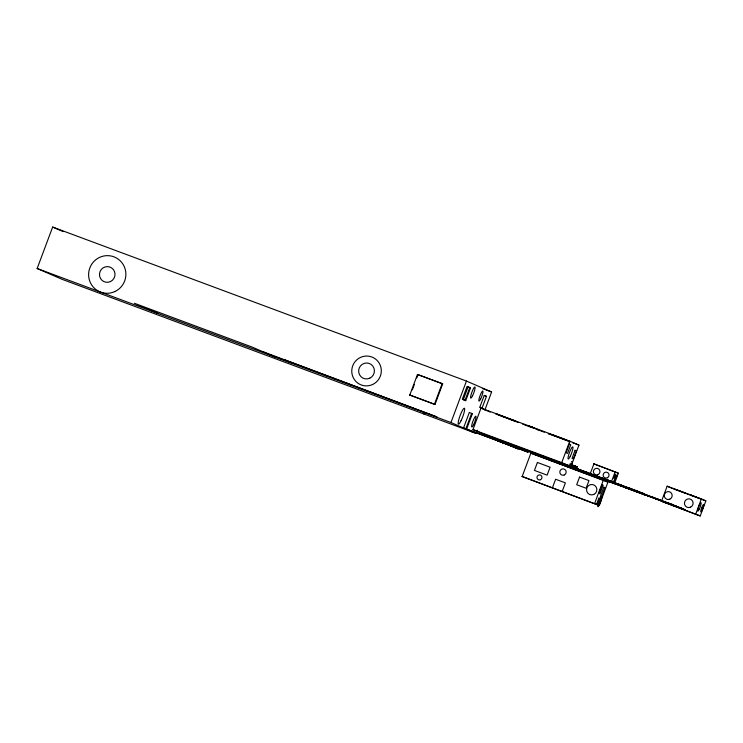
<?xml version="1.0" encoding="UTF-8"?>
<svg xmlns="http://www.w3.org/2000/svg" width="743" height="743" viewBox="0 0 743 743"><rect width="100%" height="100%" fill="white"/><g stroke="black" fill="none" stroke-linecap="round" stroke-linejoin="round"><path stroke-width="1.11" d="M471.786 431.832L472.279 431.321M599.833 501.813L599.703 501.859M477.312 430.225L476.114 433.42L62.319 279.405L37.15 268.502L52.651 227.052L466.446 381.066L491.615 391.97L484.854 410.034M409.783 395.035L417.482 374.444L442.159 383.629L442.698 383.862L434.999 404.452L409.783 395.035L434.999 404.452M412.346 389.852L414.371 384.428M416.804 377.927L418.021 374.676L417.482 374.444M434.46 404.22L442.159 383.629M462.276 427.42L528.236 452.236L465.805 428.999L450.955 422.516L466.446 381.066M468.796 387.196L468.071 386.927L463.307 399.669L464.031 399.948M468.071 386.927L469.771 387.67L465.007 400.412L465.731 400.681L470.495 387.939L467.087 386.462L462.322 399.205L465.731 400.681M465.805 428.999L471.619 413.461L472.344 413.73L466.539 429.268L476.114 433.42M472.975 429.584L481.009 408.093L569.77 441.128L578.964 445.103L570.93 466.595L482.17 433.559L472.975 429.584L561.736 462.61L570.93 466.595M482.068 408.074L486.461 396.325L484.241 395.369L479.848 407.108L482.068 408.074L479.969 407.294M522.162 476.514L530.883 453.174L603.353 480.145L607.932 482.133L599.202 505.463L522.162 476.514L599.202 505.463M561.736 462.61L569.77 441.128M552.43 487.78L555.625 479.244L565.386 482.876L562.2 491.411M569.342 465.907L570.336 463.27M571.367 464.719L572.398 461.979L571.506 461.589M576.206 469.186L577.07 466.873L575.082 466.01L574.218 468.322L576.206 469.186L557.287 462.025L559.265 462.88M593.917 463.883L589.97 474.415L593.174 475.799L614.424 483.712L618.362 473.18L593.917 463.883L618.362 473.18M594.623 503.485L603.353 480.145M596.545 504.311L598.969 497.838L600.038 498.302L597.613 504.776M615.158 471.786L611.22 482.318L614.424 483.712M613.077 483.126L614.396 479.597L614.981 479.848L613.662 483.377M661.511 501.265L667.14 486.201L701.373 498.943L705.85 500.884L700.222 515.948L661.511 501.265L700.222 515.948M695.745 514.007L701.373 498.943M535.294 428.572L536.883 429.138M556.99 462.081L558.532 462.592L506.002 442.902L556.99 462.081L553.535 460.586M571.404 464.914L577.19 466.976L571.144 464.598M536.79 429.287L538.192 429.844M482.393 388.533L491.615 391.97M469.771 387.67L470.495 387.939M484.362 395.545L486.461 396.325M418.021 374.676L442.698 383.862M566.342 440.079L552.207 434.683M568.776 441.082L548.269 433.457L550.396 434.376M518.345 422.544L495.943 413.925L513.961 420.742M522.682 424.16L532.415 427.782M536.752 429.398L544.322 432.212M548.659 433.828L570.299 441.881M572.472 442.689L578.964 445.103M671.616 488.142L705.85 500.884M570.717 464.505L577.07 466.873M262.214 351.439L436.958 416.944L284.3 359.658M565.544 464.264L643.345 493.436L569.017 465.768M672.508 504.553L572.89 467.449L581.918 471.359L685.241 509.809L575.639 468.638M269.635 354.662L291.73 362.881M576.856 469.158L682.158 508.481M37.15 268.502L450.955 422.516M580.376 470.69L683.699 509.141M462.805 427.699L463.53 427.968L469.344 412.43L472.344 413.73M607.932 482.133L530.883 453.174M534.598 428.312L531.356 427.067L532.508 427.531M531.57 426.956L534.133 427.949L528.468 425.823L529.109 426.083M531.031 426.816L529.648 426.287M534.403 428.182L536.669 429.055M533.158 427.773L533.864 428.042M565.247 439.531L566.695 440.162M700.928 498.962L690.795 495.079L692.717 495.906M685.715 493.306L675.545 489.396L677.718 490.334M667.14 486.201L670.725 487.752M513.645 420.315L515.837 421.262L496.036 413.758M481.009 408.093L490.204 412.077M52.651 227.052L63.136 231.602M671.951 504.311L677.895 506.893M666.731 502.37L675.759 506.28M657.258 498.841L666.285 502.76M651.852 496.835L660.88 500.745M635.516 490.306L638.989 491.81M643.159 493.603L652.187 497.513M628.81 487.807L632.284 489.312M634.466 490.361L643.494 494.271M643.614 494.476L644.497 494.857L614.786 483.739M626.925 487.557L635.943 491.467M617.739 483.693L621.213 485.198M636.5 491.829L637.401 492.21M631.151 489.832L632.098 490.241M607.672 479.941L611.145 481.445M613.263 482.476L622.29 486.386M625.485 487.724L626.433 488.132M619.876 485.634L620.823 486.043M595.607 475.455L599.081 476.96M601.988 478.278L611.015 482.188M585.038 471.517L588.512 473.022M587.732 472.975L596.759 476.885M575.286 467.895L578.76 469.4M577.831 469.316L578.816 469.743M423.705 413.87L424.429 414.176M275.792 357.327L252.332 347.157L134.418 303.274L157.878 313.435M613.82 477.898C614.73 480.396 617.108 468.313 613.82 477.898M615.315 478.371C616.133 480.628 618.287 469.697 615.315 478.371M702.089 508.481L702.46 507.72L702.089 508.481M537.412 462.471L534.44 470.421L547.136 475.139L550.108 467.189L537.412 462.471M569.361 444.119L566.129 452.756L567.559 453.379L570.791 444.741L569.361 444.119M575.082 450.304L572.064 458.366L573.401 458.942L576.41 450.89L575.082 450.304M579.549 477.099L576.698 484.733L586.097 488.235L588.958 480.6L579.549 477.099M602.09 484.752L598.886 493.343L599.945 493.798L603.158 485.216L602.09 484.752M603.827 487.213L600.344 496.538L601.514 497.039L604.997 487.714L603.827 487.213M551.241 460.288L550.712 460.131L576.187 469.66L551.241 460.288M509.698 445.289L497.494 440.738L518.289 449.004L509.698 445.289M472.585 395.685A5.963 1.003 -69.6 0 0 474.916 386.964A5.963 1.003 -69.6 0 0 470.988 394.988A5.963 1.003 -69.6 0 0 472.585 395.685M480.675 398.88A5.396 0.91 -69.6 0 0 482.783 390.985A5.396 0.91 -69.6 0 0 479.226 398.248A5.396 0.91 -69.6 0 0 480.675 398.88M473.607 424.643A5.795 0.975 -69.6 0 0 475.864 416.173A5.795 0.975 -69.6 0 0 472.046 423.993A5.795 0.975 -69.6 0 0 473.607 424.643M461.059 420.714A8.544 1.44 -69.6 0 0 464.403 408.213A8.544 1.44 -69.6 0 0 458.765 419.721A8.544 1.44 -69.6 0 0 461.059 420.714M114.896 291.544A18.863 18.594 -66.6 0 0 118.137 259.075A18.863 18.594 -66.6 0 0 88.696 272.774A18.863 18.594 -66.6 0 0 114.896 291.544M110.438 281.588A7.876 7.755 -66.6 0 0 111.784 268.037A7.876 7.755 -66.6 0 0 99.506 273.758A7.876 7.755 -66.6 0 0 110.438 281.588M372.596 384.512A14.953 14.739 -66.6 0 0 375.169 358.767A14.953 14.739 -66.6 0 0 351.829 369.624A14.953 14.739 -66.6 0 0 372.596 384.512M369.773 378.196A7.987 7.867 -66.6 0 0 371.138 364.451A7.987 7.867 -66.6 0 0 358.683 370.246A7.987 7.867 -66.6 0 0 369.773 378.196M599.137 505.361A5.155 0.864 -69.6 0 0 601.681 497.225A5.155 0.864 -69.6 0 0 598.431 503.048A5.155 0.864 -69.6 0 0 599.137 505.361M564.299 474.963A3.204 3.158 -66.6 0 0 564.847 469.446A3.204 3.158 -66.6 0 0 559.841 471.768A3.204 3.158 -66.6 0 0 564.299 474.963M593.824 494.439A5.229 5.155 -66.6 0 0 594.725 485.439A5.229 5.155 -66.6 0 0 586.561 489.228A5.229 5.155 -66.6 0 0 593.824 494.439M540.495 479.709A2.526 2.498 -66.6 0 0 540.932 475.353A2.526 2.498 -66.6 0 0 536.985 477.192A2.526 2.498 -66.6 0 0 540.495 479.709M598.022 474.628A3.316 3.269 -66.6 0 0 598.589 468.917A3.316 3.269 -66.6 0 0 593.416 471.322A3.316 3.269 -66.6 0 0 598.022 474.628M607.3 477.823A2.981 2.935 -66.6 0 0 607.811 472.697A2.981 2.935 -66.6 0 0 603.158 474.861A2.981 2.935 -66.6 0 0 607.3 477.823M570.215 456.434A6.585 1.114 -69.6 0 0 572.797 446.794A6.585 1.114 -69.6 0 0 568.451 455.673A6.585 1.114 -69.6 0 0 570.215 456.434M669.852 499.175A3.994 3.938 -66.6 0 0 670.539 492.303A3.994 3.938 -66.6 0 0 664.316 495.21A3.994 3.938 -66.6 0 0 669.852 499.175M690.553 507.181A4.384 4.319 -66.6 0 0 691.306 499.63A4.384 4.319 -66.6 0 0 684.461 502.816A4.384 4.319 -66.6 0 0 690.553 507.181M699.219 509.326A4.551 0.771 -69.6 0 0 701.002 502.658A4.551 0.771 -69.6 0 0 698.002 508.797A4.551 0.771 -69.6 0 0 699.219 509.326M702.107 510.274A3.994 0.669 -69.6 0 0 703.667 504.432A3.994 0.669 -69.6 0 0 701.039 509.809A3.994 0.669 -69.6 0 0 702.107 510.274"/></g></svg>
